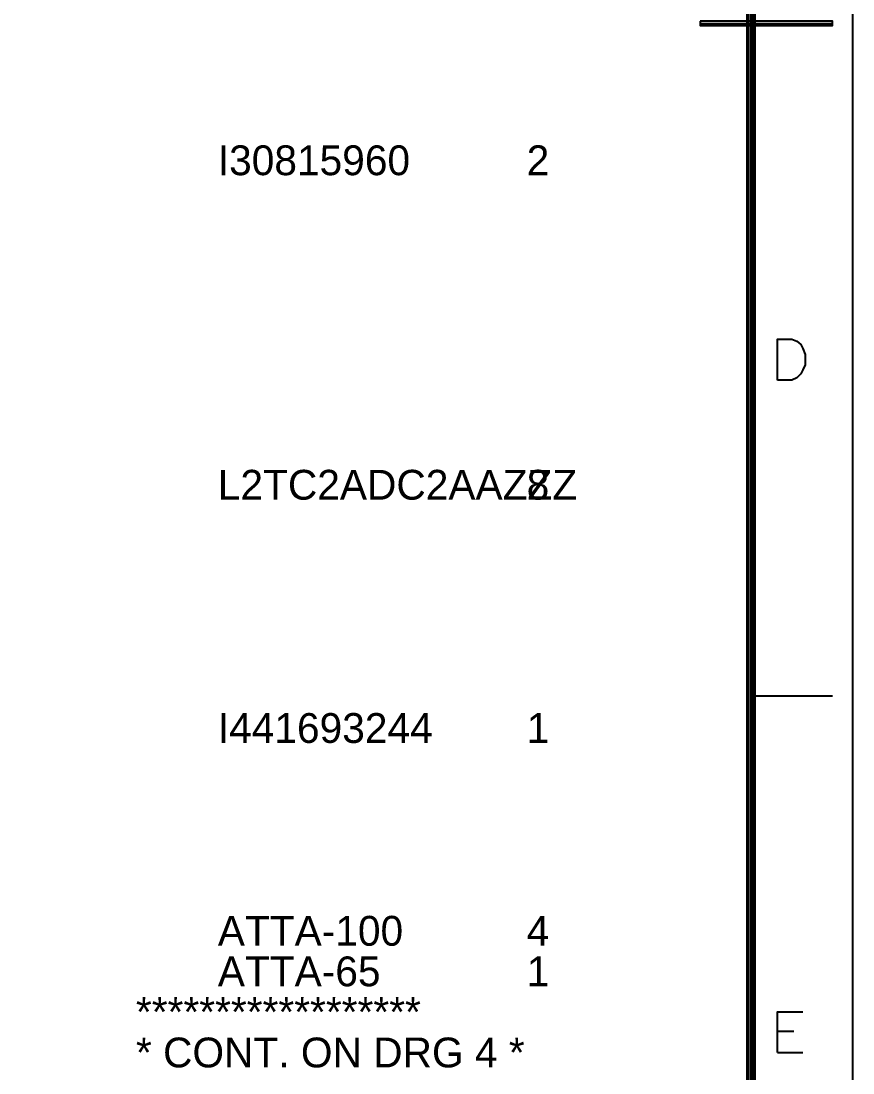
# Model space of a CAD drawing. Extents: x 0 to 594, y 0 to 420.
# Drawn here: x 512.4 to 594, y 107 to 210.2 of the extents above; entities that cross this region are included whole.
import ezdxf

# ---------------------------------------------------------------- set-up
doc = ezdxf.new("R2010")
doc.units = 0
doc.styles.add('HTX1', font='O8116901', dxfattribs={"width": 1.02})

msp = doc.modelspace()

# ---------------------------------------------------------------- linework, layer by layer
at = {"layer": 'GT_1', "flags": 128}
for points in [[(0, 0), (594, 0), (594, 420), (0, 420), (0, 0)], [(584, 85), (584, 410), (404, 410), (404, 85), (584, 85)], [(583.6, 10.4), (584.4, 9.6), (584.4, 410.4), (583.6, 409.6), (583.6, 10.4)], [(584.2, 9.8), (584.2, 410.2), (584, 410), (584, 10), (583.8, 10.2), (583.8, 409.8)], [(579, 210.2), (579, 209.8), (592, 209.8), (592, 210.2), (579, 210.2)], [(579, 210), (592, 210)], [(584, 210), (592, 210)], [(586.6, 175), (586.6, 179), (588, 179), (588.5, 178.8), (588.9, 178.5), (589.1, 178.1), (589.3, 177.5), (589.3, 176.5), (589.1, 176), (588.9, 175.6), (588.5, 175.2), (588, 175), (586.6, 175)], [(584, 144), (592, 144)], [(586.6, 109), (586.6, 113), (589.1, 113)], [(586.6, 111.1), (588.2, 111.1)], [(586.6, 109), (589.1, 109)]]:
    msp.add_lwpolyline(points, dxfattribs=at)

# ---------------------------------------------------------------- texts
at = {"layer": 'GT_1', "style": 'HTX1', "width": 1.02}
for s, p in [('I30815960', (531.7, 195.1)), ('  2', (559.78, 195.1)), ('L2TC2ADC2AAZZZ', (531.7, 163.26)), ('  8', (559.78, 163.26)), ('I441693244', (531.7, 139.39)), ('  1', (559.78, 139.39)), ('ATTA-100', (531.7, 119.49)), ('  4', (559.78, 119.49)), ('ATTA-65', (531.7, 115.51)), ('  1', (559.78, 115.51)), ('******************', (523.67, 111.53)), ('* CONT. ON DRG 4 *', (523.67, 107.55))]:
    msp.add_text(s, height=2.925, dxfattribs=at).set_placement(p)

doc.saveas('drawing.dxf')
